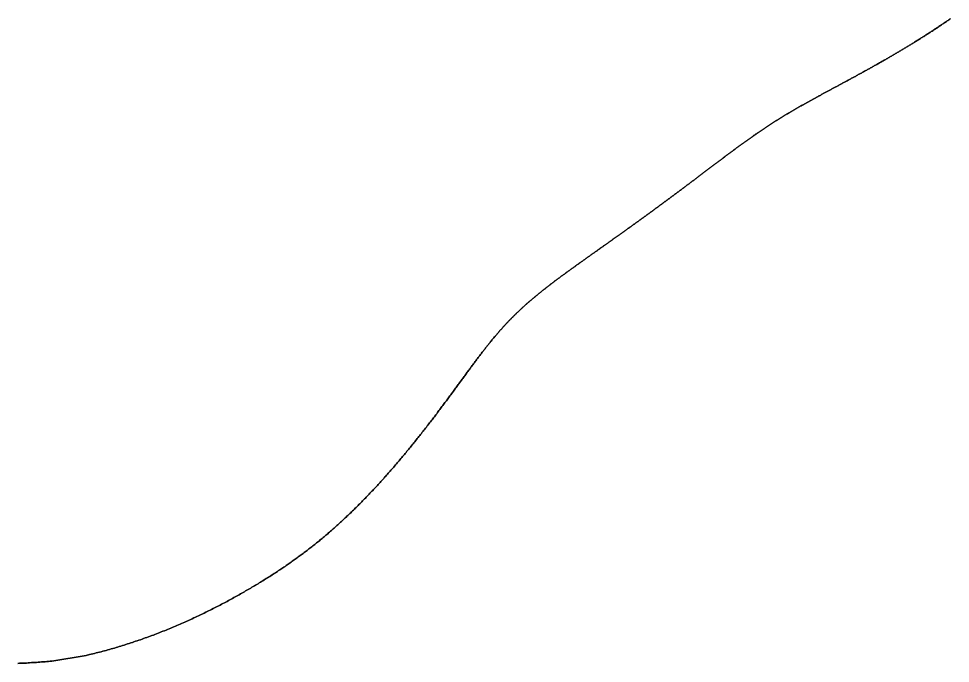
# Model space of a CAD drawing. Header units: inches. Extents: x 130170 to 284068, y 377793 to 804530.
# Drawn here: x 257015.2 to 257147, y 735381 to 735472.2 of the extents above; entities that cross this region are included whole.
import ezdxf

# ---------------------------------------------------------------- set-up
doc = ezdxf.new("R2010")
doc.units = ezdxf.units.IN
doc.header["$MEASUREMENT"] = 0
doc.layers.add('muni_il', color=7, linetype='Continuous')

msp = doc.modelspace()

# ---------------------------------------------------------------- linework, layer by layer
at = {"layer": 'muni_il'}
for points in [[(257015.12, 735381.03), (257015.36, 735381.04), (257015.59, 735381.05), (257015.83, 735381.06), (257016.07, 735381.07), (257016.31, 735381.08), (257016.55, 735381.1), (257016.78, 735381.11), (257017.02, 735381.13), (257017.27, 735381.14), (257017.51, 735381.16), (257017.75, 735381.17), (257017.99, 735381.19), (257018.23, 735381.21), (257018.47, 735381.23), (257018.71, 735381.25), (257018.96, 735381.27), (257019.2, 735381.29), (257019.44, 735381.31), (257019.68, 735381.33), (257019.92, 735381.36), (257024.77, 735382.16), (257025.24, 735382.27), (257025.47, 735382.32), (257025.71, 735382.38), (257025.95, 735382.44), (257026.18, 735382.5), (257026.42, 735382.56), (257026.65, 735382.62), (257026.89, 735382.68), (257027.12, 735382.74), (257027.35, 735382.81), (257027.59, 735382.87), (257027.82, 735382.94), (257028.06, 735383), (257028.29, 735383.07), (257028.52, 735383.13), (257028.76, 735383.2), (257028.99, 735383.27), (257029.22, 735383.34), (257029.45, 735383.41), (257029.69, 735383.48), (257029.92, 735383.55), (257030.15, 735383.62), (257030.38, 735383.69), (257030.61, 735383.77), (257030.84, 735383.84), (257031.07, 735383.92), (257031.3, 735383.99), (257031.53, 735384.07), (257031.76, 735384.15), (257031.99, 735384.22), (257032.22, 735384.3), (257032.45, 735384.38), (257032.68, 735384.46), (257032.9, 735384.54), (257033.13, 735384.62), (257033.36, 735384.7), (257033.59, 735384.79), (257033.81, 735384.87), (257034.04, 735384.95), (257034.27, 735385.04), (257034.49, 735385.12), (257034.72, 735385.21), (257034.94, 735385.3), (257035.17, 735385.38), (257035.39, 735385.47), (257035.62, 735385.56), (257035.84, 735385.65), (257036.06, 735385.74), (257036.29, 735385.83), (257036.51, 735385.92), (257036.73, 735386.01), (257036.95, 735386.1), (257037.17, 735386.2), (257037.39, 735386.29), (257037.61, 735386.38), (257037.83, 735386.48), (257038.05, 735386.57), (257038.27, 735386.67), (257038.49, 735386.76), (257038.7, 735386.86), (257038.92, 735386.96), (257039.14, 735387.05), (257039.35, 735387.15), (257039.57, 735387.25), (257039.78, 735387.35), (257039.99, 735387.45), (257040.21, 735387.55), (257040.42, 735387.65), (257040.63, 735387.75), (257040.84, 735387.85), (257041.05, 735387.95), (257041.26, 735388.05), (257041.47, 735388.15), (257041.68, 735388.25), (257041.89, 735388.36), (257042.09, 735388.46), (257042.3, 735388.56), (257042.5, 735388.66), (257042.71, 735388.77), (257042.91, 735388.87), (257043.11, 735388.97), (257043.31, 735389.08), (257043.51, 735389.18), (257043.71, 735389.28), (257043.91, 735389.39), (257044.11, 735389.49), (257044.31, 735389.6), (257044.5, 735389.7), (257044.7, 735389.8), (257044.89, 735389.91), (257045.08, 735390.01), (257045.28, 735390.12), (257045.47, 735390.22), (257045.66, 735390.33), (257045.85, 735390.43), (257046.04, 735390.54), (257046.22, 735390.64), (257046.41, 735390.74), (257046.59, 735390.85), (257046.78, 735390.95), (257046.96, 735391.06), (257047.14, 735391.16), (257047.32, 735391.27), (257047.5, 735391.37), (257047.68, 735391.47), (257047.86, 735391.58), (257048.04, 735391.68), (257048.21, 735391.79), (257048.39, 735391.89), (257048.56, 735391.99), (257048.73, 735392.1), (257048.91, 735392.2), (257049.08, 735392.3), (257049.25, 735392.41), (257049.42, 735392.51), (257049.58, 735392.61), (257049.75, 735392.72), (257049.92, 735392.82), (257050.08, 735392.92), (257050.24, 735393.02), (257050.41, 735393.13), (257050.57, 735393.23), (257050.73, 735393.33), (257050.89, 735393.43), (257051.05, 735393.53), (257051.21, 735393.64), (257051.36, 735393.74), (257051.52, 735393.84), (257051.68, 735393.94), (257051.83, 735394.04), (257051.98, 735394.15), (257052.14, 735394.25), (257052.29, 735394.35), (257052.44, 735394.45), (257052.59, 735394.55), (257052.74, 735394.65), (257052.89, 735394.75), (257053.04, 735394.86), (257053.18, 735394.96), (257053.33, 735395.06), (257053.48, 735395.16), (257053.62, 735395.26), (257053.77, 735395.36), (257053.91, 735395.46), (257054.05, 735395.57), (257054.2, 735395.67), (257054.34, 735395.77), (257054.48, 735395.87), (257054.62, 735395.97), (257054.76, 735396.08), (257054.9, 735396.18), (257055.04, 735396.28), (257055.18, 735396.38), (257055.32, 735396.49), (257055.46, 735396.59), (257055.59, 735396.69), (257055.73, 735396.8), (257055.87, 735396.9), (257056, 735397), (257056.14, 735397.11), (257056.27, 735397.21), (257056.41, 735397.32), (257056.54, 735397.42), (257056.68, 735397.53), (257056.81, 735397.63), (257056.94, 735397.74), (257057.08, 735397.84), (257057.21, 735397.95), (257057.34, 735398.06), (257057.48, 735398.16), (257057.61, 735398.27), (257057.74, 735398.38), (257057.87, 735398.49), (257058, 735398.6), (257058.14, 735398.71), (257058.27, 735398.81), (257058.4, 735398.92), (257058.53, 735399.04), (257058.66, 735399.15), (257058.79, 735399.26), (257058.92, 735399.37), (257059.05, 735399.48), (257059.18, 735399.59), (257059.31, 735399.71), (257059.44, 735399.82), (257059.57, 735399.93), (257059.7, 735400.05), (257059.83, 735400.16), (257059.96, 735400.28), (257060.09, 735400.4), (257060.22, 735400.51), (257060.35, 735400.63), (257060.48, 735400.75), (257060.61, 735400.87), (257060.74, 735400.99), (257060.87, 735401.1), (257061, 735401.22), (257061.13, 735401.35), (257061.26, 735401.47), (257061.39, 735401.59), (257061.52, 735401.71), (257061.65, 735401.83), (257061.78, 735401.96), (257061.91, 735402.08), (257062.04, 735402.21), (257062.17, 735402.33), (257062.3, 735402.46), (257062.43, 735402.58), (257062.56, 735402.71), (257062.69, 735402.84), (257062.82, 735402.96), (257062.95, 735403.09), (257063.08, 735403.22), (257063.21, 735403.35), (257063.34, 735403.48), (257063.47, 735403.61), (257063.6, 735403.74), (257063.73, 735403.88), (257063.86, 735404.01), (257063.99, 735404.14), (257064.12, 735404.28), (257064.25, 735404.41), (257064.38, 735404.54), (257064.51, 735404.68), (257064.64, 735404.81), (257064.77, 735404.95), (257064.9, 735405.09), (257065.03, 735405.22), (257065.16, 735405.36), (257065.29, 735405.5), (257065.42, 735405.64), (257065.55, 735405.78), (257065.68, 735405.92), (257065.81, 735406.06), (257065.94, 735406.2), (257066.07, 735406.34), (257066.2, 735406.48), (257066.33, 735406.62), (257066.45, 735406.76), (257066.58, 735406.91), (257066.71, 735407.05), (257066.84, 735407.19), (257066.97, 735407.34), (257067.1, 735407.48), (257067.23, 735407.63), (257067.36, 735407.77), (257067.48, 735407.92), (257067.61, 735408.06), (257067.74, 735408.21), (257067.87, 735408.35), (257068, 735408.5), (257068.12, 735408.65), (257068.25, 735408.79), (257068.38, 735408.94), (257068.5, 735409.09), (257068.63, 735409.24), (257068.76, 735409.38), (257068.88, 735409.53), (257069.01, 735409.68), (257069.14, 735409.83), (257069.26, 735409.98), (257069.39, 735410.13), (257069.51, 735410.27), (257069.64, 735410.42), (257069.76, 735410.57), (257069.88, 735410.72), (257070.01, 735410.87), (257070.13, 735411.02), (257070.25, 735411.17), (257070.38, 735411.32), (257070.5, 735411.47), (257070.62, 735411.62), (257070.74, 735411.77), (257070.87, 735411.92), (257070.99, 735412.07), (257071.11, 735412.22), (257071.23, 735412.37), (257071.35, 735412.52), (257071.47, 735412.67), (257071.59, 735412.81), (257071.71, 735412.96), (257071.83, 735413.11), (257071.94, 735413.26), (257072.06, 735413.41), (257072.18, 735413.56), (257072.3, 735413.71), (257072.41, 735413.86), (257072.53, 735414.01), (257072.64, 735414.15), (257072.76, 735414.3), (257072.87, 735414.45), (257072.99, 735414.6), (257073.1, 735414.74), (257073.22, 735414.89), (257073.33, 735415.04), (257073.44, 735415.18), (257073.55, 735415.33), (257073.67, 735415.48), (257073.78, 735415.62), (257073.89, 735415.77), (257074, 735415.91), (257074.11, 735416.06), (257074.22, 735416.2), (257074.33, 735416.34), (257074.44, 735416.49), (257074.54, 735416.63), (257074.65, 735416.77), (257074.76, 735416.92), (257074.87, 735417.06), (257074.97, 735417.2), (257075.08, 735417.34), (257075.18, 735417.48), (257075.29, 735417.62), (257075.39, 735417.76), (257075.49, 735417.9), (257075.6, 735418.04), (257075.7, 735418.18), (257075.8, 735418.32), (257075.9, 735418.45), (257076.01, 735418.59), (257076.11, 735418.73), (257076.21, 735418.86), (257076.31, 735419), (257076.41, 735419.13), (257076.51, 735419.27), (257076.6, 735419.4), (257076.7, 735419.53), (257076.8, 735419.67), (257076.9, 735419.8), (257076.99, 735419.93), (257077.09, 735420.06), (257077.18, 735420.19), (257077.28, 735420.32), (257077.37, 735420.45), (257077.47, 735420.58), (257077.56, 735420.71), (257077.66, 735420.84), (257077.75, 735420.96), (257077.84, 735421.09), (257077.93, 735421.22), (257078.03, 735421.34), (257078.12, 735421.47), (257078.21, 735421.59), (257078.3, 735421.71), (257078.39, 735421.83), (257078.48, 735421.96), (257078.57, 735422.08), (257078.66, 735422.2), (257078.74, 735422.32), (257078.83, 735422.44), (257078.92, 735422.56), (257079.01, 735422.68), (257079.09, 735422.79), (257079.18, 735422.91), (257079.27, 735423.03), (257079.35, 735423.14), (257079.44, 735423.26), (257079.52, 735423.37), (257079.61, 735423.49), (257079.69, 735423.6), (257079.78, 735423.71), (257079.86, 735423.82), (257079.95, 735423.94), (257080.03, 735424.05), (257080.11, 735424.16), (257080.19, 735424.27), (257080.28, 735424.38), (257080.36, 735424.48), (257080.44, 735424.59), (257080.52, 735424.7), (257080.6, 735424.81), (257080.69, 735424.91), (257080.77, 735425.02), (257080.85, 735425.12), (257080.93, 735425.23), (257081.01, 735425.33), (257081.09, 735425.43), (257081.17, 735425.53), (257081.25, 735425.64), (257081.33, 735425.74), (257081.41, 735425.84), (257081.49, 735425.94), (257081.57, 735426.04), (257081.65, 735426.14), (257081.72, 735426.23), (257081.8, 735426.33), (257081.88, 735426.43), (257081.96, 735426.53), (257082.04, 735426.62), (257082.12, 735426.72), (257082.19, 735426.81), (257082.27, 735426.91), (257082.35, 735427), (257082.43, 735427.09), (257082.51, 735427.19), (257082.58, 735427.28), (257082.66, 735427.37), (257082.74, 735427.46), (257082.82, 735427.55), (257082.9, 735427.65), (257082.97, 735427.74), (257083.05, 735427.82), (257083.13, 735427.91), (257083.21, 735428), (257083.28, 735428.09), (257083.36, 735428.18), (257083.44, 735428.27), (257083.52, 735428.35), (257083.59, 735428.44), (257083.67, 735428.53), (257083.75, 735428.61), (257083.83, 735428.7), (257083.9, 735428.78), (257083.98, 735428.87), (257084.06, 735428.95), (257084.14, 735429.03), (257084.21, 735429.12), (257084.29, 735429.2), (257084.37, 735429.28), (257084.45, 735429.36), (257084.53, 735429.45), (257084.61, 735429.53), (257084.68, 735429.61), (257084.76, 735429.69), (257084.84, 735429.77), (257084.92, 735429.85), (257085, 735429.93), (257085.08, 735430.01), (257085.16, 735430.09), (257085.24, 735430.17), (257085.32, 735430.25), (257085.4, 735430.32), (257085.48, 735430.4), (257085.55, 735430.48), (257085.63, 735430.56), (257085.71, 735430.63), (257085.79, 735430.71), (257085.88, 735430.79), (257085.96, 735430.86), (257086.04, 735430.94), (257086.12, 735431.01), (257086.2, 735431.09), (257086.28, 735431.17), (257086.36, 735431.24), (257086.44, 735431.32), (257086.52, 735431.39), (257086.61, 735431.46), (257086.69, 735431.54), (257086.77, 735431.61), (257086.85, 735431.69), (257086.93, 735431.76), (257087.02, 735431.83), (257087.1, 735431.91), (257087.18, 735431.98), (257087.27, 735432.05), (257087.35, 735432.12), (257087.43, 735432.2), (257087.52, 735432.27), (257087.6, 735432.34), (257087.68, 735432.41), (257087.77, 735432.48), (257087.85, 735432.56), (257087.94, 735432.63), (257088.02, 735432.7), (257088.11, 735432.77), (257088.19, 735432.84), (257088.27, 735432.91), (257088.36, 735432.98), (257088.45, 735433.05), (257088.53, 735433.12), (257088.62, 735433.19), (257088.7, 735433.26), (257088.79, 735433.33), (257088.87, 735433.4), (257088.96, 735433.47), (257089.05, 735433.54), (257089.13, 735433.61), (257089.22, 735433.68), (257089.31, 735433.75), (257089.39, 735433.82), (257089.48, 735433.89), (257089.57, 735433.96), (257089.65, 735434.02), (257089.74, 735434.09), (257089.83, 735434.16), (257089.92, 735434.23), (257090, 735434.3), (257090.09, 735434.37), (257090.18, 735434.43), (257090.27, 735434.5), (257090.36, 735434.57), (257090.44, 735434.64), (257090.53, 735434.7), (257090.62, 735434.77), (257090.71, 735434.84), (257090.8, 735434.91), (257090.89, 735434.97), (257090.97, 735435.04), (257091.06, 735435.11), (257091.15, 735435.17), (257091.24, 735435.24), (257091.33, 735435.31), (257091.42, 735435.37), (257091.5, 735435.44), (257091.59, 735435.5), (257091.68, 735435.57), (257091.77, 735435.64), (257091.86, 735435.7), (257091.95, 735435.77), (257092.04, 735435.83), (257092.13, 735435.9), (257092.21, 735435.96), (257092.3, 735436.03), (257092.39, 735436.09), (257092.48, 735436.16), (257092.57, 735436.22), (257092.66, 735436.29), (257092.75, 735436.35), (257092.83, 735436.42), (257092.92, 735436.48), (257093.01, 735436.55), (257093.1, 735436.61), (257093.19, 735436.67), (257093.27, 735436.74), (257093.36, 735436.8), (257093.45, 735436.86), (257093.54, 735436.93), (257093.63, 735436.99), (257093.71, 735437.05), (257093.8, 735437.12), (257093.89, 735437.18), (257093.98, 735437.24), (257094.06, 735437.31), (257094.15, 735437.37), (257094.24, 735437.43), (257094.32, 735437.49), (257094.41, 735437.55), (257094.5, 735437.62), (257094.58, 735437.68), (257094.67, 735437.74), (257094.75, 735437.8), (257094.84, 735437.86), (257094.93, 735437.92), (257095.01, 735437.98), (257095.1, 735438.04), (257095.18, 735438.1), (257095.27, 735438.17), (257095.35, 735438.23), (257095.43, 735438.29), (257095.52, 735438.35), (257095.6, 735438.41), (257095.69, 735438.46), (257095.77, 735438.52), (257095.85, 735438.58), (257095.94, 735438.64), (257096.02, 735438.7), (257096.1, 735438.76), (257096.18, 735438.82), (257096.27, 735438.88), (257096.35, 735438.93), (257096.43, 735438.99), (257096.51, 735439.05), (257096.59, 735439.11), (257096.67, 735439.17), (257096.76, 735439.22), (257096.84, 735439.28), (257096.92, 735439.34), (257097, 735439.39), (257097.08, 735439.45), (257097.15, 735439.51), (257097.23, 735439.56), (257097.31, 735439.62), (257097.39, 735439.67), (257097.47, 735439.73), (257097.55, 735439.78), (257097.63, 735439.84), (257097.7, 735439.89), (257097.78, 735439.95), (257097.86, 735440), (257097.93, 735440.06), (257098.01, 735440.11), (257098.09, 735440.17), (257098.16, 735440.22), (257098.24, 735440.27), (257098.31, 735440.33), (257098.39, 735440.38), (257098.46, 735440.43), (257098.54, 735440.48), (257098.61, 735440.54), (257098.68, 735440.59), (257098.76, 735440.64), (257098.83, 735440.69), (257098.9, 735440.74), (257098.97, 735440.8), (257099.05, 735440.85), (257099.12, 735440.9), (257099.19, 735440.95), (257099.26, 735441), (257099.33, 735441.05), (257099.4, 735441.1), (257099.47, 735441.15), (257099.54, 735441.2), (257099.61, 735441.25), (257099.68, 735441.3), (257099.75, 735441.35), (257099.82, 735441.4), (257099.89, 735441.45), (257099.96, 735441.49), (257100.02, 735441.54), (257100.09, 735441.59), (257100.16, 735441.64), (257100.23, 735441.69), (257100.29, 735441.74), (257100.36, 735441.78), (257100.43, 735441.83), (257100.49, 735441.88), (257100.56, 735441.92), (257100.62, 735441.97), (257100.69, 735442.02), (257100.75, 735442.06), (257100.82, 735442.11), (257100.88, 735442.15), (257100.94, 735442.2), (257101.01, 735442.25), (257101.07, 735442.29), (257101.13, 735442.34), (257101.2, 735442.38), (257101.26, 735442.43), (257101.32, 735442.47), (257101.38, 735442.52), (257101.45, 735442.56), (257101.51, 735442.6), (257101.57, 735442.65), (257101.63, 735442.69), (257101.69, 735442.74), (257101.75, 735442.78), (257101.81, 735442.82), (257101.87, 735442.87), (257101.93, 735442.91), (257101.99, 735442.95), (257102.05, 735442.99), (257102.11, 735443.04), (257102.17, 735443.08), (257102.22, 735443.12), (257102.28, 735443.16), (257102.34, 735443.2), (257102.4, 735443.25), (257102.46, 735443.29), (257102.51, 735443.33), (257102.57, 735443.37), (257102.63, 735443.41), (257102.69, 735443.45), (257102.74, 735443.49), (257102.8, 735443.54), (257102.85, 735443.58), (257102.91, 735443.62), (257102.97, 735443.66), (257103.02, 735443.7), (257103.08, 735443.74), (257103.13, 735443.78), (257103.19, 735443.82), (257103.24, 735443.86), (257103.3, 735443.9), (257103.35, 735443.94), (257103.41, 735443.98), (257103.46, 735444.02), (257103.51, 735444.05), (257103.57, 735444.09), (257103.62, 735444.13), (257103.68, 735444.17), (257103.73, 735444.21), (257103.78, 735444.25), (257103.84, 735444.29), (257103.89, 735444.33), (257103.94, 735444.37), (257104, 735444.4), (257104.05, 735444.44), (257104.1, 735444.48), (257104.15, 735444.52), (257104.21, 735444.56), (257104.26, 735444.6), (257104.31, 735444.63), (257104.36, 735444.67), (257104.42, 735444.71), (257104.47, 735444.75), (257104.52, 735444.79), (257104.57, 735444.82), (257104.62, 735444.86), (257104.67, 735444.9), (257104.73, 735444.94), (257104.78, 735444.98), (257104.83, 735445.01), (257104.88, 735445.05), (257104.93, 735445.09), (257104.98, 735445.13), (257105.03, 735445.16), (257105.09, 735445.2), (257105.14, 735445.24), (257105.19, 735445.28), (257105.24, 735445.31), (257105.29, 735445.35), (257105.34, 735445.39), (257105.39, 735445.43), (257105.44, 735445.46), (257105.49, 735445.5), (257105.54, 735445.54), (257105.6, 735445.57), (257105.65, 735445.61), (257105.7, 735445.65), (257105.75, 735445.69), (257105.8, 735445.72), (257105.85, 735445.76), (257105.9, 735445.8), (257105.95, 735445.84), (257106, 735445.87), (257106.05, 735445.91), (257106.1, 735445.95), (257106.16, 735445.99), (257106.21, 735446.02), (257106.26, 735446.06), (257106.31, 735446.1), (257106.36, 735446.14), (257106.41, 735446.17), (257106.46, 735446.21), (257106.51, 735446.25), (257106.56, 735446.29), (257106.61, 735446.33), (257106.67, 735446.36), (257106.72, 735446.4), (257106.77, 735446.44), (257106.82, 735446.48), (257106.87, 735446.52), (257106.92, 735446.55), (257106.97, 735446.59), (257107.03, 735446.63), (257107.08, 735446.67), (257107.13, 735446.71), (257107.18, 735446.74), (257107.23, 735446.78), (257107.29, 735446.82), (257107.34, 735446.86), (257107.39, 735446.9), (257107.44, 735446.94), (257107.49, 735446.98), (257107.55, 735447.02), (257107.6, 735447.05), (257107.65, 735447.09), (257107.7, 735447.13), (257107.76, 735447.17), (257107.81, 735447.21), (257107.86, 735447.25), (257107.92, 735447.29), (257107.97, 735447.33), (257108.02, 735447.37), (257108.07, 735447.41), (257108.13, 735447.45), (257108.18, 735447.49), (257108.24, 735447.53), (257108.29, 735447.57), (257108.34, 735447.61), (257108.4, 735447.65), (257108.45, 735447.69), (257108.5, 735447.73), (257108.56, 735447.77), (257108.61, 735447.81), (257108.67, 735447.85), (257108.72, 735447.89), (257108.78, 735447.93), (257108.83, 735447.97), (257108.89, 735448.01), (257108.94, 735448.06), (257109, 735448.1), (257109.05, 735448.14), (257109.11, 735448.18), (257109.16, 735448.22), (257109.22, 735448.26), (257109.27, 735448.3), (257109.33, 735448.35), (257109.39, 735448.39), (257109.44, 735448.43), (257109.5, 735448.47), (257109.55, 735448.52), (257109.61, 735448.56), (257109.67, 735448.6), (257109.72, 735448.64), (257109.78, 735448.69), (257109.84, 735448.73), (257109.9, 735448.77), (257109.95, 735448.81), (257110.01, 735448.86), (257110.07, 735448.9), (257110.13, 735448.94), (257110.18, 735448.99), (257110.24, 735449.03), (257110.3, 735449.07), (257110.36, 735449.12), (257110.42, 735449.16), (257110.47, 735449.21), (257110.53, 735449.25), (257110.59, 735449.29), (257110.65, 735449.34), (257110.71, 735449.38), (257110.77, 735449.43), (257110.83, 735449.47), (257110.89, 735449.52), (257110.94, 735449.56), (257111, 735449.61), (257111.06, 735449.65), (257111.12, 735449.7), (257111.18, 735449.74), (257111.24, 735449.79), (257111.3, 735449.83), (257111.36, 735449.88), (257111.42, 735449.92), (257111.48, 735449.97), (257111.54, 735450.02), (257111.61, 735450.06), (257111.67, 735450.11), (257111.73, 735450.15), (257111.79, 735450.2), (257111.85, 735450.25), (257111.91, 735450.29), (257111.97, 735450.34), (257112.03, 735450.39), (257112.09, 735450.43), (257112.16, 735450.48), (257112.22, 735450.53), (257112.28, 735450.57), (257112.34, 735450.62), (257112.4, 735450.67), (257112.47, 735450.71), (257112.53, 735450.76), (257112.59, 735450.81), (257112.65, 735450.86), (257112.72, 735450.9), (257112.78, 735450.95), (257112.84, 735451), (257112.9, 735451.05), (257112.97, 735451.09), (257113.03, 735451.14), (257113.09, 735451.19), (257113.16, 735451.24), (257113.22, 735451.28), (257113.28, 735451.33), (257113.35, 735451.38), (257113.41, 735451.43), (257113.47, 735451.48), (257113.54, 735451.52), (257113.6, 735451.57), (257113.66, 735451.62), (257113.73, 735451.67), (257113.79, 735451.72), (257113.86, 735451.77), (257113.92, 735451.82), (257113.99, 735451.86), (257114.05, 735451.91), (257114.11, 735451.96), (257114.18, 735452.01), (257114.24, 735452.06), (257114.31, 735452.11), (257114.37, 735452.16), (257114.44, 735452.2), (257114.5, 735452.25), (257114.57, 735452.3), (257114.63, 735452.35), (257114.7, 735452.4), (257114.76, 735452.45), (257114.83, 735452.5), (257114.89, 735452.55), (257114.96, 735452.6), (257115.02, 735452.64), (257115.09, 735452.69), (257115.15, 735452.74), (257115.22, 735452.79), (257115.28, 735452.84), (257115.35, 735452.89), (257115.42, 735452.94), (257115.48, 735452.99), (257115.55, 735453.04), (257115.61, 735453.09), (257115.68, 735453.14), (257115.74, 735453.18), (257115.81, 735453.23), (257115.88, 735453.28), (257115.94, 735453.33), (257116.01, 735453.38), (257116.07, 735453.43), (257116.14, 735453.48), (257116.21, 735453.53), (257116.27, 735453.58), (257116.34, 735453.63), (257116.4, 735453.68), (257116.47, 735453.72), (257116.54, 735453.77), (257116.6, 735453.82), (257116.67, 735453.87), (257116.74, 735453.92), (257116.8, 735453.97), (257116.87, 735454.02), (257116.94, 735454.07), (257117, 735454.12), (257117.07, 735454.16), (257117.14, 735454.21), (257117.2, 735454.26), (257117.27, 735454.31), (257117.34, 735454.36), (257117.4, 735454.41), (257117.47, 735454.46), (257117.54, 735454.51), (257117.6, 735454.55), (257117.67, 735454.6), (257117.74, 735454.65), (257117.8, 735454.7), (257117.87, 735454.75), (257117.94, 735454.8), (257118.01, 735454.84), (257118.07, 735454.89), (257118.14, 735454.94), (257118.21, 735454.99), (257118.27, 735455.04), (257118.34, 735455.08), (257118.41, 735455.13), (257118.48, 735455.18), (257118.54, 735455.23), (257118.61, 735455.28), (257118.68, 735455.32), (257118.75, 735455.37), (257118.81, 735455.42), (257118.88, 735455.47), (257118.95, 735455.51), (257119.02, 735455.56), (257119.08, 735455.61), (257119.15, 735455.66), (257119.22, 735455.7), (257119.29, 735455.75), (257119.35, 735455.8), (257119.42, 735455.85), (257119.49, 735455.89), (257119.56, 735455.94), (257119.63, 735455.99), (257119.69, 735456.03), (257119.76, 735456.08), (257119.83, 735456.13), (257119.9, 735456.17), (257119.97, 735456.22), (257120.04, 735456.27), (257120.11, 735456.31), (257120.17, 735456.36), (257120.24, 735456.41), (257120.31, 735456.45), (257120.38, 735456.5), (257120.45, 735456.55), (257120.52, 735456.59), (257120.59, 735456.64), (257120.66, 735456.69), (257120.72, 735456.73), (257120.79, 735456.78), (257120.86, 735456.82), (257120.93, 735456.87), (257121, 735456.92), (257121.07, 735456.96), (257121.14, 735457.01), (257121.21, 735457.05), (257121.28, 735457.1), (257121.35, 735457.15), (257121.42, 735457.19), (257121.49, 735457.24), (257121.56, 735457.28), (257121.63, 735457.33), (257121.7, 735457.37), (257121.77, 735457.42), (257121.84, 735457.46), (257121.91, 735457.51), (257121.99, 735457.56), (257122.06, 735457.6), (257122.13, 735457.65), (257122.2, 735457.69), (257122.27, 735457.74), (257122.34, 735457.78), (257122.41, 735457.83), (257122.49, 735457.87), (257122.56, 735457.92), (257122.63, 735457.96), (257122.7, 735458.01), (257122.77, 735458.05), (257122.85, 735458.1), (257122.92, 735458.14), (257122.99, 735458.19), (257123.07, 735458.23), (257123.14, 735458.28), (257123.21, 735458.32), (257123.29, 735458.37), (257123.36, 735458.41), (257123.43, 735458.46), (257123.51, 735458.5), (257123.58, 735458.55), (257123.66, 735458.59), (257123.73, 735458.64), (257123.81, 735458.68), (257123.88, 735458.73), (257123.96, 735458.77), (257124.03, 735458.82), (257124.11, 735458.86), (257124.18, 735458.91), (257124.26, 735458.95), (257124.33, 735459), (257124.41, 735459.04), (257124.49, 735459.09), (257124.56, 735459.13), (257124.64, 735459.18), (257124.72, 735459.22), (257124.8, 735459.27), (257124.87, 735459.31), (257124.95, 735459.36), (257125.03, 735459.4), (257125.11, 735459.45), (257125.19, 735459.49), (257125.26, 735459.54), (257125.34, 735459.58), (257125.42, 735459.63), (257125.5, 735459.67), (257125.58, 735459.72), (257125.66, 735459.77), (257125.74, 735459.81), (257125.82, 735459.86), (257125.9, 735459.9), (257125.98, 735459.95), (257126.07, 735459.99), (257126.15, 735460.04), (257126.23, 735460.09), (257126.31, 735460.13), (257126.39, 735460.18), (257126.48, 735460.23), (257126.56, 735460.27), (257126.64, 735460.32), (257126.73, 735460.36), (257126.81, 735460.41), (257126.89, 735460.46), (257126.98, 735460.5), (257127.06, 735460.55), (257127.15, 735460.6), (257127.23, 735460.65), (257127.32, 735460.69), (257127.4, 735460.74), (257127.49, 735460.79), (257127.58, 735460.83), (257127.66, 735460.88), (257127.75, 735460.93), (257127.84, 735460.98), (257127.92, 735461.03), (257128.01, 735461.07), (257128.1, 735461.12), (257128.19, 735461.17), (257128.28, 735461.22), (257128.37, 735461.27), (257128.45, 735461.31), (257128.54, 735461.36), (257128.63, 735461.41), (257128.72, 735461.46), (257128.81, 735461.51), (257128.91, 735461.56), (257129, 735461.61), (257129.09, 735461.66), (257129.18, 735461.71), (257129.27, 735461.76), (257129.36, 735461.81), (257129.46, 735461.86), (257129.55, 735461.91), (257129.64, 735461.96), (257129.74, 735462.01), (257129.83, 735462.06), (257129.93, 735462.11), (257130.02, 735462.16), (257130.12, 735462.21), (257130.21, 735462.26), (257130.31, 735462.31), (257130.4, 735462.37), (257130.5, 735462.42), (257130.59, 735462.47), (257130.69, 735462.52), (257130.79, 735462.57), (257130.89, 735462.63), (257130.98, 735462.68), (257131.08, 735462.73), (257131.18, 735462.79), (257131.28, 735462.84), (257131.38, 735462.89), (257131.48, 735462.95), (257131.58, 735463), (257131.68, 735463.05), (257131.78, 735463.11), (257131.88, 735463.16), (257131.98, 735463.22), (257132.08, 735463.27), (257132.18, 735463.32), (257132.28, 735463.38), (257132.39, 735463.43), (257132.49, 735463.49), (257132.59, 735463.55), (257132.69, 735463.6), (257132.8, 735463.66), (257132.9, 735463.71), (257133, 735463.77), (257133.11, 735463.83), (257133.21, 735463.88), (257133.32, 735463.94), (257133.42, 735464), (257133.53, 735464.05), (257133.63, 735464.11), (257133.74, 735464.17), (257133.85, 735464.23), (257133.95, 735464.29), (257134.06, 735464.34), (257134.17, 735464.4), (257134.27, 735464.46), (257134.38, 735464.52), (257134.49, 735464.58), (257134.6, 735464.64), (257134.7, 735464.7), (257134.81, 735464.76), (257134.92, 735464.82), (257135.03, 735464.88), (257135.14, 735464.94), (257135.25, 735465), (257135.36, 735465.06), (257135.47, 735465.12), (257135.58, 735465.18), (257135.69, 735465.24), (257135.8, 735465.31), (257135.91, 735465.37), (257136.02, 735465.43), (257136.13, 735465.49), (257136.24, 735465.56), (257136.36, 735465.62), (257136.47, 735465.68), (257136.58, 735465.74), (257136.69, 735465.81), (257136.81, 735465.87), (257136.92, 735465.94), (257137.03, 735466), (257137.14, 735466.06), (257137.26, 735466.13), (257137.37, 735466.19), (257137.48, 735466.26), (257137.6, 735466.32), (257137.71, 735466.39), (257137.83, 735466.45), (257137.94, 735466.52), (257138.06, 735466.59), (257138.17, 735466.65), (257138.29, 735466.72), (257138.4, 735466.79), (257138.52, 735466.85), (257138.63, 735466.92), (257138.75, 735466.99), (257138.86, 735467.05), (257138.98, 735467.12), (257139.09, 735467.19), (257139.21, 735467.26), (257139.33, 735467.33), (257139.44, 735467.4), (257139.56, 735467.46), (257139.68, 735467.53), (257139.79, 735467.6), (257139.91, 735467.67), (257140.03, 735467.74), (257140.14, 735467.81), (257140.26, 735467.88), (257140.38, 735467.95), (257140.49, 735468.02), (257140.61, 735468.09), (257140.73, 735468.16), (257140.85, 735468.23), (257140.96, 735468.31), (257141.08, 735468.38), (257141.2, 735468.45), (257141.32, 735468.52), (257141.43, 735468.59), (257141.55, 735468.67), (257141.67, 735468.74), (257141.79, 735468.81), (257141.91, 735468.88), (257142.02, 735468.96), (257142.14, 735469.03), (257142.26, 735469.1), (257142.38, 735469.18), (257142.5, 735469.25), (257142.62, 735469.33), (257142.73, 735469.4), (257142.85, 735469.48), (257142.97, 735469.55), (257143.09, 735469.63), (257143.21, 735469.7), (257143.33, 735469.78), (257143.44, 735469.85), (257143.56, 735469.93), (257143.68, 735470), (257143.8, 735470.08), (257143.92, 735470.16), (257144.04, 735470.23), (257144.15, 735470.31), (257144.27, 735470.39), (257144.39, 735470.46), (257144.51, 735470.54), (257144.63, 735470.62), (257144.75, 735470.7), (257144.86, 735470.78), (257144.98, 735470.85), (257145.1, 735470.93), (257145.22, 735471.01), (257145.34, 735471.09), (257145.46, 735471.17), (257145.57, 735471.25), (257145.69, 735471.33), (257145.81, 735471.41), (257145.93, 735471.49), (257146.04, 735471.57), (257146.16, 735471.65), (257146.28, 735471.73), (257146.4, 735471.81), (257146.52, 735471.89), (257146.63, 735471.97), (257146.75, 735472.05), (257146.87, 735472.13), (257146.99, 735472.21)], [(257146.99, 735472.21), (257146.87, 735472.13), (257146.75, 735472.05), (257146.63, 735471.97), (257146.52, 735471.89), (257146.4, 735471.81), (257146.28, 735471.73), (257146.16, 735471.65), (257146.04, 735471.57), (257145.93, 735471.49), (257145.81, 735471.41), (257145.69, 735471.33), (257145.57, 735471.25), (257145.46, 735471.17), (257145.34, 735471.09), (257145.22, 735471.01), (257145.1, 735470.93), (257144.98, 735470.85), (257144.86, 735470.78), (257144.75, 735470.7), (257144.63, 735470.62), (257144.51, 735470.54), (257144.39, 735470.46), (257144.27, 735470.39), (257144.15, 735470.31), (257144.04, 735470.23), (257143.92, 735470.16), (257143.8, 735470.08), (257143.68, 735470), (257143.56, 735469.93), (257143.44, 735469.85), (257143.33, 735469.78), (257143.21, 735469.7), (257143.09, 735469.63), (257142.97, 735469.55), (257142.85, 735469.48), (257142.73, 735469.4), (257142.62, 735469.33), (257142.5, 735469.25), (257142.38, 735469.18), (257142.26, 735469.1), (257142.14, 735469.03), (257142.02, 735468.96), (257141.91, 735468.88), (257141.79, 735468.81), (257141.67, 735468.74), (257141.55, 735468.67), (257141.43, 735468.59), (257141.32, 735468.52), (257141.2, 735468.45), (257141.08, 735468.38), (257140.96, 735468.31), (257140.85, 735468.23), (257140.73, 735468.16), (257140.61, 735468.09), (257140.49, 735468.02), (257140.38, 735467.95), (257140.26, 735467.88), (257140.14, 735467.81), (257140.03, 735467.74), (257139.91, 735467.67), (257139.79, 735467.6), (257139.68, 735467.53), (257139.56, 735467.46), (257139.44, 735467.4), (257139.33, 735467.33), (257139.21, 735467.26), (257139.09, 735467.19), (257138.98, 735467.12), (257138.86, 735467.05), (257138.75, 735466.99), (257138.63, 735466.92), (257138.52, 735466.85), (257138.4, 735466.79), (257138.29, 735466.72), (257138.17, 735466.65), (257138.06, 735466.59), (257137.94, 735466.52), (257137.83, 735466.45), (257137.71, 735466.39), (257137.6, 735466.32), (257137.48, 735466.26), (257137.37, 735466.19), (257137.26, 735466.13), (257137.14, 735466.06), (257137.03, 735466), (257136.92, 735465.94), (257136.81, 735465.87), (257136.69, 735465.81), (257136.58, 735465.74), (257136.47, 735465.68), (257136.36, 735465.62), (257136.24, 735465.56), (257136.13, 735465.49), (257136.02, 735465.43), (257135.91, 735465.37), (257135.8, 735465.31), (257135.69, 735465.24), (257135.58, 735465.18), (257135.47, 735465.12), (257135.36, 735465.06), (257135.25, 735465), (257135.14, 735464.94), (257135.03, 735464.88), (257134.92, 735464.82), (257134.81, 735464.76), (257134.7, 735464.7), (257134.6, 735464.64), (257134.49, 735464.58), (257134.38, 735464.52), (257134.27, 735464.46), (257134.17, 735464.4), (257134.06, 735464.34), (257133.95, 735464.29), (257133.85, 735464.23), (257133.74, 735464.17), (257133.63, 735464.11), (257133.53, 735464.05), (257133.42, 735464), (257133.32, 735463.94), (257133.21, 735463.88), (257133.11, 735463.83), (257133, 735463.77), (257132.9, 735463.71), (257132.8, 735463.66), (257132.69, 735463.6), (257132.59, 735463.55), (257132.49, 735463.49), (257132.39, 735463.43), (257132.28, 735463.38), (257132.18, 735463.32), (257132.08, 735463.27), (257131.98, 735463.22), (257131.88, 735463.16), (257131.78, 735463.11), (257131.68, 735463.05), (257131.58, 735463), (257131.48, 735462.95), (257131.38, 735462.89), (257131.28, 735462.84), (257131.18, 735462.79), (257131.08, 735462.73), (257130.98, 735462.68), (257130.89, 735462.63), (257130.79, 735462.57), (257130.69, 735462.52), (257130.59, 735462.47), (257130.5, 735462.42), (257130.4, 735462.37), (257130.31, 735462.31), (257130.21, 735462.26), (257130.12, 735462.21), (257130.02, 735462.16), (257129.93, 735462.11), (257129.83, 735462.06), (257129.74, 735462.01), (257129.64, 735461.96), (257129.55, 735461.91), (257129.46, 735461.86), (257129.36, 735461.81), (257129.27, 735461.76), (257129.18, 735461.71), (257129.09, 735461.66), (257129, 735461.61), (257128.91, 735461.56), (257128.81, 735461.51), (257128.72, 735461.46), (257128.63, 735461.41), (257128.54, 735461.36), (257128.45, 735461.31), (257128.37, 735461.27), (257128.28, 735461.22), (257128.19, 735461.17), (257128.1, 735461.12), (257128.01, 735461.07), (257127.92, 735461.03), (257127.84, 735460.98), (257127.75, 735460.93), (257127.66, 735460.88), (257127.58, 735460.83), (257127.49, 735460.79), (257127.4, 735460.74), (257127.32, 735460.69), (257127.23, 735460.65), (257127.15, 735460.6), (257127.06, 735460.55), (257126.98, 735460.5), (257126.89, 735460.46), (257126.81, 735460.41), (257126.73, 735460.36), (257126.64, 735460.32), (257126.56, 735460.27), (257126.48, 735460.23), (257126.39, 735460.18), (257126.31, 735460.13), (257126.23, 735460.09), (257126.15, 735460.04), (257126.07, 735459.99), (257125.98, 735459.95), (257125.9, 735459.9), (257125.82, 735459.86), (257125.74, 735459.81), (257125.66, 735459.77), (257125.58, 735459.72), (257125.5, 735459.67), (257125.42, 735459.63), (257125.34, 735459.58), (257125.26, 735459.54), (257125.19, 735459.49), (257125.11, 735459.45), (257125.03, 735459.4), (257124.95, 735459.36), (257124.87, 735459.31), (257124.8, 735459.27), (257124.72, 735459.22), (257124.64, 735459.18), (257124.56, 735459.13), (257124.49, 735459.09), (257124.41, 735459.04), (257124.33, 735459), (257124.26, 735458.95), (257124.18, 735458.91), (257124.11, 735458.86), (257124.03, 735458.82), (257123.96, 735458.77), (257123.88, 735458.73), (257123.81, 735458.68), (257123.73, 735458.64), (257123.66, 735458.59), (257123.58, 735458.55), (257123.51, 735458.5), (257123.43, 735458.46), (257123.36, 735458.41), (257123.29, 735458.37), (257123.21, 735458.32), (257123.14, 735458.28), (257123.07, 735458.23), (257122.99, 735458.19), (257122.92, 735458.14), (257122.85, 735458.1), (257122.77, 735458.05), (257122.7, 735458.01), (257122.63, 735457.96), (257122.56, 735457.92), (257122.49, 735457.87), (257122.41, 735457.83), (257122.34, 735457.78), (257122.27, 735457.74), (257122.2, 735457.69), (257122.13, 735457.65), (257122.06, 735457.6), (257121.99, 735457.56), (257121.91, 735457.51), (257121.84, 735457.46), (257121.77, 735457.42), (257121.7, 735457.37), (257121.63, 735457.33), (257121.56, 735457.28), (257121.49, 735457.24), (257121.42, 735457.19), (257121.35, 735457.15), (257121.28, 735457.1), (257121.21, 735457.05), (257121.14, 735457.01), (257121.07, 735456.96), (257121, 735456.92), (257120.93, 735456.87), (257120.86, 735456.82), (257120.79, 735456.78), (257120.72, 735456.73), (257120.66, 735456.69), (257120.59, 735456.64), (257120.52, 735456.59), (257120.45, 735456.55), (257120.38, 735456.5), (257120.31, 735456.45), (257120.24, 735456.41), (257120.17, 735456.36), (257120.11, 735456.31), (257120.04, 735456.27), (257119.97, 735456.22), (257119.9, 735456.17), (257119.83, 735456.13), (257119.76, 735456.08), (257119.69, 735456.03), (257119.63, 735455.99), (257119.56, 735455.94), (257119.49, 735455.89), (257119.42, 735455.85), (257119.35, 735455.8), (257119.29, 735455.75), (257119.22, 735455.7), (257119.15, 735455.66), (257119.08, 735455.61), (257119.02, 735455.56), (257118.95, 735455.51), (257118.88, 735455.47), (257118.81, 735455.42), (257118.75, 735455.37), (257118.68, 735455.32), (257118.61, 735455.28), (257118.54, 735455.23), (257118.48, 735455.18), (257118.41, 735455.13), (257118.34, 735455.08), (257118.27, 735455.04), (257118.21, 735454.99), (257118.14, 735454.94), (257118.07, 735454.89), (257118.01, 735454.84), (257117.94, 735454.8), (257117.87, 735454.75), (257117.8, 735454.7), (257117.74, 735454.65), (257117.67, 735454.6), (257117.6, 735454.55), (257117.54, 735454.51), (257117.47, 735454.46), (257117.4, 735454.41), (257117.34, 735454.36), (257117.27, 735454.31), (257117.2, 735454.26), (257117.14, 735454.21), (257117.07, 735454.16), (257117, 735454.12), (257116.94, 735454.07), (257116.87, 735454.02), (257116.8, 735453.97), (257116.74, 735453.92), (257116.67, 735453.87), (257116.6, 735453.82), (257116.54, 735453.77), (257116.47, 735453.72), (257116.4, 735453.68), (257116.34, 735453.63), (257116.27, 735453.58), (257116.21, 735453.53), (257116.14, 735453.48), (257116.07, 735453.43), (257116.01, 735453.38), (257115.94, 735453.33), (257115.88, 735453.28), (257115.81, 735453.23), (257115.74, 735453.18), (257115.68, 735453.14), (257115.61, 735453.09), (257115.55, 735453.04), (257115.48, 735452.99), (257115.42, 735452.94), (257115.35, 735452.89), (257115.28, 735452.84), (257115.22, 735452.79), (257115.15, 735452.74), (257115.09, 735452.69), (257115.02, 735452.64), (257114.96, 735452.6), (257114.89, 735452.55), (257114.83, 735452.5), (257114.76, 735452.45), (257114.7, 735452.4), (257114.63, 735452.35), (257114.57, 735452.3), (257114.5, 735452.25), (257114.44, 735452.2), (257114.37, 735452.16), (257114.31, 735452.11), (257114.24, 735452.06), (257114.18, 735452.01), (257114.11, 735451.96), (257114.05, 735451.91), (257113.99, 735451.86), (257113.92, 735451.82), (257113.86, 735451.77), (257113.79, 735451.72), (257113.73, 735451.67), (257113.66, 735451.62), (257113.6, 735451.57), (257113.54, 735451.52), (257113.47, 735451.48), (257113.41, 735451.43), (257113.35, 735451.38), (257113.28, 735451.33), (257113.22, 735451.28), (257113.16, 735451.24), (257113.09, 735451.19), (257113.03, 735451.14), (257112.97, 735451.09), (257112.9, 735451.05), (257112.84, 735451), (257112.78, 735450.95), (257112.72, 735450.9), (257112.65, 735450.86), (257112.59, 735450.81), (257112.53, 735450.76), (257112.47, 735450.71), (257112.4, 735450.67), (257112.34, 735450.62), (257112.28, 735450.57), (257112.22, 735450.53), (257112.16, 735450.48), (257112.09, 735450.43), (257112.03, 735450.39), (257111.97, 735450.34), (257111.91, 735450.29), (257111.85, 735450.25), (257111.79, 735450.2), (257111.73, 735450.15), (257111.67, 735450.11), (257111.61, 735450.06), (257111.54, 735450.02), (257111.48, 735449.97), (257111.42, 735449.92), (257111.36, 735449.88), (257111.3, 735449.83), (257111.24, 735449.79), (257111.18, 735449.74), (257111.12, 735449.7), (257111.06, 735449.65), (257111, 735449.61), (257110.94, 735449.56), (257110.89, 735449.52), (257110.83, 735449.47), (257110.77, 735449.43), (257110.71, 735449.38), (257110.65, 735449.34), (257110.59, 735449.29), (257110.53, 735449.25), (257110.47, 735449.21), (257110.42, 735449.16), (257110.36, 735449.12), (257110.3, 735449.07), (257110.24, 735449.03), (257110.18, 735448.99), (257110.13, 735448.94), (257110.07, 735448.9), (257110.01, 735448.86), (257109.95, 735448.81), (257109.9, 735448.77), (257109.84, 735448.73), (257109.78, 735448.69), (257109.72, 735448.64), (257109.67, 735448.6), (257109.61, 735448.56), (257109.55, 735448.52), (257109.5, 735448.47), (257109.44, 735448.43), (257109.39, 735448.39), (257109.33, 735448.35), (257109.27, 735448.3), (257109.22, 735448.26), (257109.16, 735448.22), (257109.11, 735448.18), (257109.05, 735448.14), (257109, 735448.1), (257108.94, 735448.06), (257108.89, 735448.01), (257108.83, 735447.97), (257108.78, 735447.93), (257108.72, 735447.89), (257108.67, 735447.85), (257108.61, 735447.81), (257108.56, 735447.77), (257108.5, 735447.73), (257108.45, 735447.69), (257108.4, 735447.65), (257108.34, 735447.61), (257108.29, 735447.57), (257108.24, 735447.53), (257108.18, 735447.49), (257108.13, 735447.45), (257108.07, 735447.41), (257108.02, 735447.37), (257107.97, 735447.33), (257107.92, 735447.29), (257107.86, 735447.25), (257107.81, 735447.21), (257107.76, 735447.17), (257107.7, 735447.13), (257107.65, 735447.09), (257107.6, 735447.05), (257107.55, 735447.02), (257107.49, 735446.98), (257107.44, 735446.94), (257107.39, 735446.9), (257107.34, 735446.86), (257107.29, 735446.82), (257107.23, 735446.78), (257107.18, 735446.74), (257107.13, 735446.71), (257107.08, 735446.67), (257107.03, 735446.63), (257106.97, 735446.59), (257106.92, 735446.55), (257106.87, 735446.52), (257106.82, 735446.48), (257106.77, 735446.44), (257106.72, 735446.4), (257106.67, 735446.36), (257106.61, 735446.33), (257106.56, 735446.29), (257106.51, 735446.25), (257106.46, 735446.21), (257106.41, 735446.17), (257106.36, 735446.14), (257106.31, 735446.1), (257106.26, 735446.06), (257106.21, 735446.02), (257106.16, 735445.99), (257106.1, 735445.95), (257106.05, 735445.91), (257106, 735445.87), (257105.95, 735445.84), (257105.9, 735445.8), (257105.85, 735445.76), (257105.8, 735445.72), (257105.75, 735445.69), (257105.7, 735445.65), (257105.65, 735445.61), (257105.6, 735445.57), (257105.54, 735445.54), (257105.49, 735445.5), (257105.44, 735445.46), (257105.39, 735445.43), (257105.34, 735445.39), (257105.29, 735445.35), (257105.24, 735445.31), (257105.19, 735445.28), (257105.14, 735445.24), (257105.09, 735445.2), (257105.03, 735445.16), (257104.98, 735445.13), (257104.93, 735445.09), (257104.88, 735445.05), (257104.83, 735445.01), (257104.78, 735444.98), (257104.73, 735444.94), (257104.67, 735444.9), (257104.62, 735444.86), (257104.57, 735444.82), (257104.52, 735444.79), (257104.47, 735444.75), (257104.42, 735444.71), (257104.36, 735444.67), (257104.31, 735444.63), (257104.26, 735444.6), (257104.21, 735444.56), (257104.15, 735444.52), (257104.1, 735444.48), (257104.05, 735444.44), (257104, 735444.4), (257103.94, 735444.37), (257103.89, 735444.33), (257103.84, 735444.29), (257103.78, 735444.25), (257103.73, 735444.21), (257103.68, 735444.17), (257103.62, 735444.13), (257103.57, 735444.09), (257103.51, 735444.05), (257103.46, 735444.02), (257103.41, 735443.98), (257103.35, 735443.94), (257103.3, 735443.9), (257103.24, 735443.86), (257103.19, 735443.82), (257103.13, 735443.78), (257103.08, 735443.74), (257103.02, 735443.7), (257102.97, 735443.66), (257102.91, 735443.62), (257102.85, 735443.58), (257102.8, 735443.54), (257102.74, 735443.49), (257102.69, 735443.45), (257102.63, 735443.41), (257102.57, 735443.37), (257102.51, 735443.33), (257102.46, 735443.29), (257102.4, 735443.25), (257102.34, 735443.2), (257102.28, 735443.16), (257102.22, 735443.12), (257102.17, 735443.08), (257102.11, 735443.04), (257102.05, 735442.99), (257101.99, 735442.95), (257101.93, 735442.91), (257101.87, 735442.87), (257101.81, 735442.82), (257101.75, 735442.78), (257101.69, 735442.74), (257101.63, 735442.69), (257101.57, 735442.65), (257101.51, 735442.6), (257101.45, 735442.56), (257101.38, 735442.52), (257101.32, 735442.47), (257101.26, 735442.43), (257101.2, 735442.38), (257101.13, 735442.34), (257101.07, 735442.29), (257101.01, 735442.25), (257100.94, 735442.2), (257100.88, 735442.15), (257100.82, 735442.11), (257100.75, 735442.06), (257100.69, 735442.02), (257100.62, 735441.97), (257100.56, 735441.92), (257100.49, 735441.88), (257100.43, 735441.83), (257100.36, 735441.78), (257100.29, 735441.74), (257100.23, 735441.69), (257100.16, 735441.64), (257100.09, 735441.59), (257100.02, 735441.54), (257099.96, 735441.49), (257099.89, 735441.45), (257099.82, 735441.4), (257099.75, 735441.35), (257099.68, 735441.3), (257099.61, 735441.25), (257099.54, 735441.2), (257099.47, 735441.15), (257099.4, 735441.1), (257099.33, 735441.05), (257099.26, 735441), (257099.19, 735440.95), (257099.12, 735440.9), (257099.05, 735440.85), (257098.97, 735440.8), (257098.9, 735440.74), (257098.83, 735440.69), (257098.76, 735440.64), (257098.68, 735440.59), (257098.61, 735440.54), (257098.54, 735440.48), (257098.46, 735440.43), (257098.39, 735440.38), (257098.31, 735440.33), (257098.24, 735440.27), (257098.16, 735440.22), (257098.09, 735440.17), (257098.01, 735440.11), (257097.93, 735440.06), (257097.86, 735440), (257097.78, 735439.95), (257097.7, 735439.89), (257097.63, 735439.84), (257097.55, 735439.78), (257097.47, 735439.73), (257097.39, 735439.67), (257097.31, 735439.62), (257097.23, 735439.56), (257097.15, 735439.51), (257097.08, 735439.45), (257097, 735439.39), (257096.92, 735439.34), (257096.84, 735439.28), (257096.76, 735439.22), (257096.67, 735439.17), (257096.59, 735439.11), (257096.51, 735439.05), (257096.43, 735438.99), (257096.35, 735438.93), (257096.27, 735438.88), (257096.18, 735438.82), (257096.1, 735438.76), (257096.02, 735438.7), (257095.94, 735438.64), (257095.85, 735438.58), (257095.77, 735438.52), (257095.69, 735438.46), (257095.6, 735438.41), (257095.52, 735438.35), (257095.43, 735438.29), (257095.35, 735438.23), (257095.27, 735438.17), (257095.18, 735438.1), (257095.1, 735438.04), (257095.01, 735437.98), (257094.93, 735437.92), (257094.84, 735437.86), (257094.75, 735437.8), (257094.67, 735437.74), (257094.58, 735437.68), (257094.5, 735437.62), (257094.41, 735437.55), (257094.32, 735437.49), (257094.24, 735437.43), (257094.15, 735437.37), (257094.06, 735437.31), (257093.98, 735437.24), (257093.89, 735437.18), (257093.8, 735437.12), (257093.71, 735437.05), (257093.63, 735436.99), (257093.54, 735436.93), (257093.45, 735436.86), (257093.36, 735436.8), (257093.27, 735436.74), (257093.19, 735436.67), (257093.1, 735436.61), (257093.01, 735436.55), (257092.92, 735436.48), (257092.83, 735436.42), (257092.75, 735436.35), (257092.66, 735436.29), (257092.57, 735436.22), (257092.48, 735436.16), (257092.39, 735436.09), (257092.3, 735436.03), (257092.21, 735435.96), (257092.13, 735435.9), (257092.04, 735435.83), (257091.95, 735435.77), (257091.86, 735435.7), (257091.77, 735435.64), (257091.68, 735435.57), (257091.59, 735435.5), (257091.5, 735435.44), (257091.42, 735435.37), (257091.33, 735435.31), (257091.24, 735435.24), (257091.15, 735435.17), (257091.06, 735435.11), (257090.97, 735435.04), (257090.89, 735434.97), (257090.8, 735434.91), (257090.71, 735434.84), (257090.62, 735434.77), (257090.53, 735434.7), (257090.44, 735434.64), (257090.36, 735434.57), (257090.27, 735434.5), (257090.18, 735434.43), (257090.09, 735434.37), (257090, 735434.3), (257089.92, 735434.23), (257089.83, 735434.16), (257089.74, 735434.09), (257089.65, 735434.02), (257089.57, 735433.96), (257089.48, 735433.89), (257089.39, 735433.82), (257089.31, 735433.75), (257089.22, 735433.68), (257089.13, 735433.61), (257089.05, 735433.54), (257088.96, 735433.47), (257088.87, 735433.4), (257088.79, 735433.33), (257088.7, 735433.26), (257088.62, 735433.19), (257088.53, 735433.12), (257088.45, 735433.05), (257088.36, 735432.98), (257088.27, 735432.91), (257088.19, 735432.84), (257088.11, 735432.77), (257088.02, 735432.7), (257087.94, 735432.63), (257087.85, 735432.56), (257087.77, 735432.48), (257087.68, 735432.41), (257087.6, 735432.34), (257087.52, 735432.27), (257087.43, 735432.2), (257087.35, 735432.12), (257087.27, 735432.05), (257087.18, 735431.98), (257087.1, 735431.91), (257087.02, 735431.83), (257086.93, 735431.76), (257086.85, 735431.69), (257086.77, 735431.61), (257086.69, 735431.54), (257086.61, 735431.46), (257086.52, 735431.39), (257086.44, 735431.32), (257086.36, 735431.24), (257086.28, 735431.17), (257086.2, 735431.09), (257086.12, 735431.01), (257086.04, 735430.94), (257085.96, 735430.86), (257085.88, 735430.79), (257085.79, 735430.71), (257085.71, 735430.63), (257085.63, 735430.56), (257085.55, 735430.48), (257085.48, 735430.4), (257085.4, 735430.32), (257085.32, 735430.25), (257085.24, 735430.17), (257085.16, 735430.09), (257085.08, 735430.01), (257085, 735429.93), (257084.92, 735429.85), (257084.84, 735429.77), (257084.76, 735429.69), (257084.68, 735429.61), (257084.61, 735429.53), (257084.53, 735429.45), (257084.45, 735429.36), (257084.37, 735429.28), (257084.29, 735429.2), (257084.21, 735429.12), (257084.14, 735429.03), (257084.06, 735428.95), (257083.98, 735428.87), (257083.9, 735428.78), (257083.83, 735428.7), (257083.75, 735428.61), (257083.67, 735428.53), (257083.59, 735428.44), (257083.52, 735428.35), (257083.44, 735428.27), (257083.36, 735428.18), (257083.28, 735428.09), (257083.21, 735428), (257083.13, 735427.91), (257083.05, 735427.82), (257082.97, 735427.74), (257082.9, 735427.65), (257082.82, 735427.55), (257082.74, 735427.46), (257082.66, 735427.37), (257082.58, 735427.28), (257082.51, 735427.19), (257082.43, 735427.09), (257082.35, 735427), (257082.27, 735426.91), (257082.19, 735426.81), (257082.12, 735426.72), (257082.04, 735426.62), (257081.96, 735426.53), (257081.88, 735426.43), (257081.8, 735426.33), (257081.72, 735426.23), (257081.65, 735426.14), (257081.57, 735426.04), (257081.49, 735425.94), (257081.41, 735425.84), (257081.33, 735425.74), (257081.25, 735425.64), (257081.17, 735425.53), (257081.09, 735425.43), (257081.01, 735425.33), (257080.93, 735425.23), (257080.85, 735425.12), (257080.77, 735425.02), (257080.69, 735424.91), (257080.6, 735424.81), (257080.52, 735424.7), (257080.44, 735424.59), (257080.36, 735424.48), (257080.28, 735424.38), (257080.19, 735424.27), (257080.11, 735424.16), (257080.03, 735424.05), (257079.95, 735423.94), (257079.86, 735423.82), (257079.78, 735423.71), (257079.69, 735423.6), (257079.61, 735423.49), (257079.52, 735423.37), (257079.44, 735423.26), (257079.35, 735423.14), (257079.27, 735423.03), (257079.18, 735422.91), (257079.09, 735422.79), (257079.01, 735422.68), (257078.92, 735422.56), (257078.83, 735422.44), (257078.74, 735422.32), (257078.66, 735422.2), (257078.57, 735422.08), (257078.48, 735421.96), (257078.39, 735421.83), (257078.3, 735421.71), (257078.21, 735421.59), (257078.12, 735421.47), (257078.03, 735421.34), (257077.93, 735421.22), (257077.84, 735421.09), (257077.75, 735420.96), (257077.66, 735420.84), (257077.56, 735420.71), (257077.47, 735420.58), (257077.37, 735420.45), (257077.28, 735420.32), (257077.18, 735420.19), (257077.09, 735420.06), (257076.99, 735419.93), (257076.9, 735419.8), (257076.8, 735419.67), (257076.7, 735419.53), (257076.6, 735419.4), (257076.51, 735419.27), (257076.41, 735419.13), (257076.31, 735419), (257076.21, 735418.86), (257076.11, 735418.73), (257076.01, 735418.59), (257075.9, 735418.45), (257075.8, 735418.32), (257075.7, 735418.18), (257075.6, 735418.04), (257075.49, 735417.9), (257075.39, 735417.76), (257075.29, 735417.62), (257075.18, 735417.48), (257075.08, 735417.34), (257074.97, 735417.2), (257074.87, 735417.06), (257074.76, 735416.92), (257074.65, 735416.77), (257074.54, 735416.63), (257074.44, 735416.49), (257074.33, 735416.34), (257074.22, 735416.2), (257074.11, 735416.06), (257074, 735415.91), (257073.89, 735415.77), (257073.78, 735415.62), (257073.67, 735415.48), (257073.55, 735415.33), (257073.44, 735415.18), (257073.33, 735415.04), (257073.22, 735414.89), (257073.1, 735414.74), (257072.99, 735414.6), (257072.87, 735414.45), (257072.76, 735414.3), (257072.64, 735414.15), (257072.53, 735414.01), (257072.41, 735413.86), (257072.3, 735413.71), (257072.18, 735413.56), (257072.06, 735413.41), (257071.94, 735413.26), (257071.83, 735413.11), (257071.71, 735412.96), (257071.59, 735412.81), (257071.47, 735412.67), (257071.35, 735412.52), (257071.23, 735412.37), (257071.11, 735412.22), (257070.99, 735412.07), (257070.87, 735411.92), (257070.74, 735411.77), (257070.62, 735411.62), (257070.5, 735411.47), (257070.38, 735411.32), (257070.25, 735411.17), (257070.13, 735411.02), (257070.01, 735410.87), (257069.88, 735410.72), (257069.76, 735410.57), (257069.64, 735410.42), (257069.51, 735410.27), (257069.39, 735410.13), (257069.26, 735409.98), (257069.14, 735409.83), (257069.01, 735409.68), (257068.88, 735409.53), (257068.76, 735409.38), (257068.63, 735409.24), (257068.5, 735409.09), (257068.38, 735408.94), (257068.25, 735408.79), (257068.12, 735408.65), (257068, 735408.5), (257067.87, 735408.35), (257067.74, 735408.21), (257067.61, 735408.06), (257067.48, 735407.92), (257067.36, 735407.77), (257067.23, 735407.63), (257067.1, 735407.48), (257066.97, 735407.34), (257066.84, 735407.19), (257066.71, 735407.05), (257066.58, 735406.91), (257066.45, 735406.76), (257066.33, 735406.62), (257066.2, 735406.48), (257066.07, 735406.34), (257065.94, 735406.2), (257065.81, 735406.06), (257065.68, 735405.92), (257065.55, 735405.78), (257065.42, 735405.64), (257065.29, 735405.5), (257065.16, 735405.36), (257065.03, 735405.22), (257064.9, 735405.09), (257064.77, 735404.95), (257064.64, 735404.81), (257064.51, 735404.68), (257064.38, 735404.54), (257064.25, 735404.41), (257064.12, 735404.28), (257063.99, 735404.14), (257063.86, 735404.01), (257063.73, 735403.88), (257063.6, 735403.74), (257063.47, 735403.61), (257063.34, 735403.48), (257063.21, 735403.35), (257063.08, 735403.22), (257062.95, 735403.09), (257062.82, 735402.96), (257062.69, 735402.84), (257062.56, 735402.71), (257062.43, 735402.58), (257062.3, 735402.46), (257062.17, 735402.33), (257062.04, 735402.21), (257061.91, 735402.08), (257061.78, 735401.96), (257061.65, 735401.83), (257061.52, 735401.71), (257061.39, 735401.59), (257061.26, 735401.47), (257061.13, 735401.35), (257061, 735401.22), (257060.87, 735401.1), (257060.74, 735400.99), (257060.61, 735400.87), (257060.48, 735400.75), (257060.35, 735400.63), (257060.22, 735400.51), (257060.09, 735400.4), (257059.96, 735400.28), (257059.83, 735400.16), (257059.7, 735400.05), (257059.57, 735399.93), (257059.44, 735399.82), (257059.31, 735399.71), (257059.18, 735399.59), (257059.05, 735399.48), (257058.92, 735399.37), (257058.79, 735399.26), (257058.66, 735399.15), (257058.53, 735399.04), (257058.4, 735398.92), (257058.27, 735398.81), (257058.14, 735398.71), (257058, 735398.6), (257057.87, 735398.49), (257057.74, 735398.38), (257057.61, 735398.27), (257057.48, 735398.16), (257057.34, 735398.06), (257057.21, 735397.95), (257057.08, 735397.84), (257056.94, 735397.74), (257056.81, 735397.63), (257056.68, 735397.53), (257056.54, 735397.42), (257056.41, 735397.32), (257056.27, 735397.21), (257056.14, 735397.11), (257056, 735397), (257055.87, 735396.9), (257055.73, 735396.8), (257055.59, 735396.69), (257055.46, 735396.59), (257055.32, 735396.49), (257055.18, 735396.38), (257055.04, 735396.28), (257054.9, 735396.18), (257054.76, 735396.08), (257054.62, 735395.97), (257054.48, 735395.87), (257054.34, 735395.77), (257054.2, 735395.67), (257054.05, 735395.57), (257053.91, 735395.46), (257053.77, 735395.36), (257053.62, 735395.26), (257053.48, 735395.16), (257053.33, 735395.06), (257053.18, 735394.96), (257053.04, 735394.86), (257052.89, 735394.75), (257052.74, 735394.65), (257052.59, 735394.55), (257052.44, 735394.45), (257052.29, 735394.35), (257052.14, 735394.25), (257051.98, 735394.15), (257051.83, 735394.04), (257051.68, 735393.94), (257051.52, 735393.84), (257051.36, 735393.74), (257051.21, 735393.64), (257051.05, 735393.53), (257050.89, 735393.43), (257050.73, 735393.33), (257050.57, 735393.23), (257050.41, 735393.13), (257050.24, 735393.02), (257050.08, 735392.92), (257049.92, 735392.82), (257049.75, 735392.72), (257049.58, 735392.61), (257049.42, 735392.51), (257049.25, 735392.41), (257049.08, 735392.3), (257048.91, 735392.2), (257048.73, 735392.1), (257048.56, 735391.99), (257048.39, 735391.89), (257048.21, 735391.79), (257048.04, 735391.68), (257047.86, 735391.58), (257047.68, 735391.47), (257047.5, 735391.37), (257047.32, 735391.27), (257047.14, 735391.16), (257046.96, 735391.06), (257046.78, 735390.95), (257046.59, 735390.85), (257046.41, 735390.74), (257046.22, 735390.64), (257046.04, 735390.54), (257045.85, 735390.43), (257045.66, 735390.33), (257045.47, 735390.22), (257045.28, 735390.12), (257045.08, 735390.01), (257044.89, 735389.91), (257044.7, 735389.8), (257044.5, 735389.7), (257044.31, 735389.6), (257044.11, 735389.49), (257043.91, 735389.39), (257043.71, 735389.28), (257043.51, 735389.18), (257043.31, 735389.08), (257043.11, 735388.97), (257042.91, 735388.87), (257042.71, 735388.77), (257042.5, 735388.66), (257042.3, 735388.56), (257042.09, 735388.46), (257041.89, 735388.36), (257041.68, 735388.25), (257041.47, 735388.15), (257041.26, 735388.05), (257041.05, 735387.95), (257040.84, 735387.85), (257040.63, 735387.75), (257040.42, 735387.65), (257040.21, 735387.55), (257039.99, 735387.45), (257039.78, 735387.35), (257039.57, 735387.25), (257039.35, 735387.15), (257039.14, 735387.05), (257038.92, 735386.96), (257038.7, 735386.86), (257038.49, 735386.76), (257038.27, 735386.67), (257038.05, 735386.57), (257037.83, 735386.48), (257037.61, 735386.38), (257037.39, 735386.29), (257037.17, 735386.2), (257036.95, 735386.1), (257036.73, 735386.01), (257036.51, 735385.92), (257036.29, 735385.83), (257036.06, 735385.74), (257035.84, 735385.65), (257035.62, 735385.56), (257035.39, 735385.47), (257035.17, 735385.38), (257034.94, 735385.3), (257034.72, 735385.21), (257034.49, 735385.12), (257034.27, 735385.04), (257034.04, 735384.95), (257033.81, 735384.87), (257033.59, 735384.79), (257033.36, 735384.7), (257033.13, 735384.62), (257032.9, 735384.54), (257032.68, 735384.46), (257032.45, 735384.38), (257032.22, 735384.3), (257031.99, 735384.22), (257031.76, 735384.15), (257031.53, 735384.07), (257031.3, 735383.99), (257031.07, 735383.92), (257030.84, 735383.84), (257030.61, 735383.77), (257030.38, 735383.69), (257030.15, 735383.62), (257029.92, 735383.55), (257029.69, 735383.48), (257029.45, 735383.41), (257029.22, 735383.34), (257028.99, 735383.27), (257028.76, 735383.2), (257028.52, 735383.13), (257028.29, 735383.07), (257028.06, 735383), (257027.82, 735382.94), (257027.59, 735382.87), (257027.35, 735382.81), (257027.12, 735382.74), (257026.89, 735382.68), (257026.65, 735382.62), (257026.42, 735382.56), (257026.18, 735382.5), (257025.95, 735382.44), (257025.71, 735382.38), (257025.47, 735382.32), (257025.24, 735382.27), (257024.77, 735382.16), (257019.92, 735381.36), (257019.68, 735381.33), (257019.44, 735381.31), (257019.2, 735381.29), (257018.96, 735381.27), (257018.71, 735381.25), (257018.47, 735381.23), (257018.23, 735381.21), (257017.99, 735381.19), (257017.75, 735381.17), (257017.51, 735381.16), (257017.27, 735381.14), (257017.02, 735381.13), (257016.78, 735381.11), (257016.55, 735381.1), (257016.31, 735381.08), (257016.07, 735381.07), (257015.83, 735381.06), (257015.59, 735381.05), (257015.36, 735381.04), (257015.12, 735381.03)]]:
    msp.add_lwpolyline(points, dxfattribs=at)

doc.saveas('drawing.dxf')
